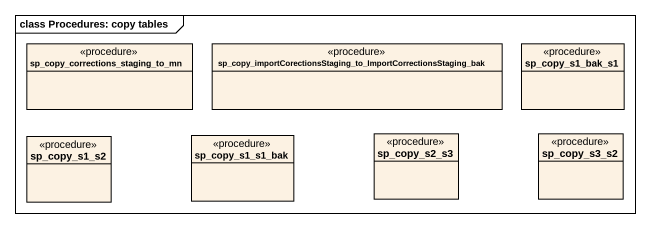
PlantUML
@startuml
mainframe class Procedures: copy tables
hide circle
hide empty members
class "sp_copy_corrections_staging_to_mn" as sp_copy_corrections_staging <<procedure>>
class "sp_copy_importCorectionsStaging_to_ImportCorrectionsStaging_bak" as sp_copy_importCorectionsStag <<procedure>>
class sp_copy_s1_bak_s1 <<procedure>>
class sp_copy_s1_s2 <<procedure>>
class sp_copy_s1_s1_bak <<procedure>>
class sp_copy_s2_s3 <<procedure>>
class sp_copy_s3_s2 <<procedure>>
@enduml
